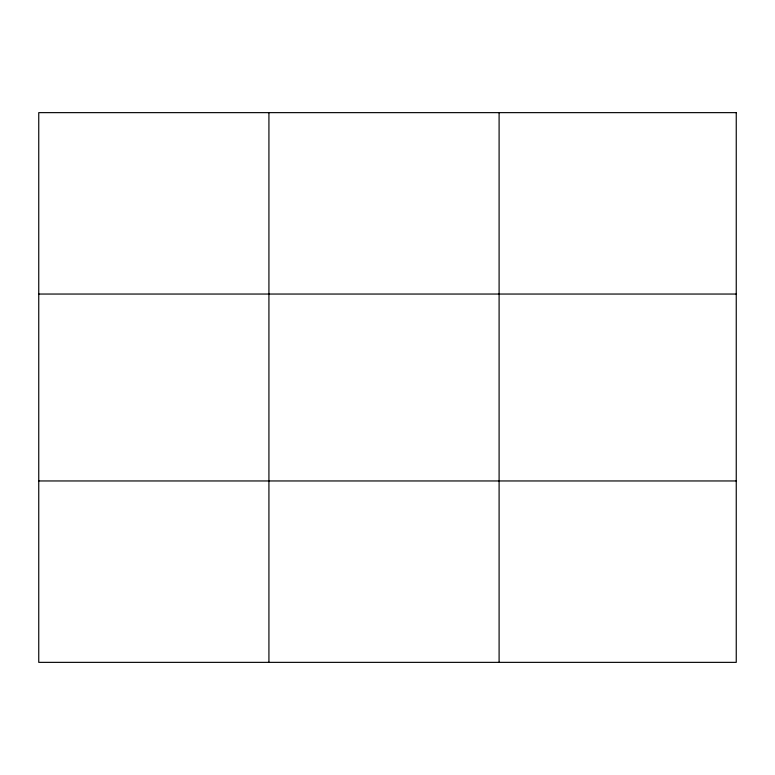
<?xml version="1.0" encoding="UTF-8"?>
<svg xmlns="http://www.w3.org/2000/svg" width="775" height="775" viewBox="0 0 775 775"><rect width="100%" height="100%" fill="white"/><g stroke="black" fill="none" stroke-linecap="round" stroke-linejoin="round"><path stroke-width="1.16" d="M268.925 112.637L268.925 662.363M499.1 112.637L499.1 662.363M38.75 294.045L736.25 294.045M38.75 480.955L736.25 480.955M736.25 112.637L736.25 662.363L38.75 662.363L38.75 112.637L736.25 112.637"/></g></svg>
